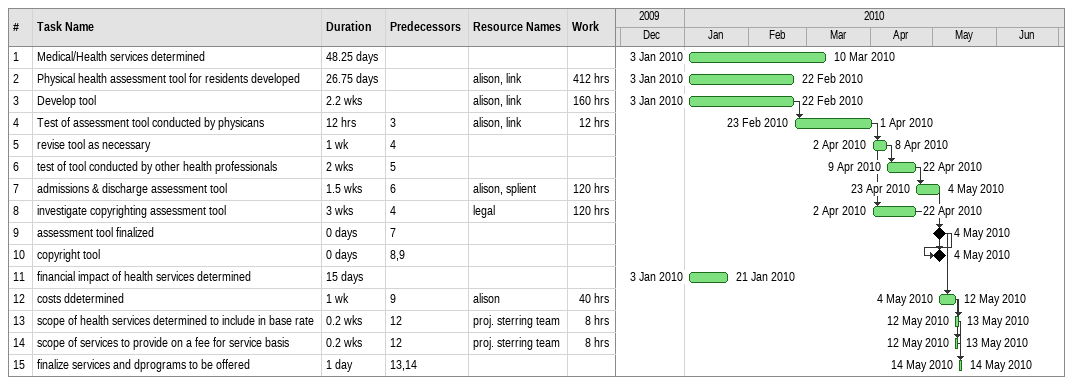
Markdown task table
| ID | Task | Duration | Start | Finish | Predecessors | Resources | Work (h) |
|---|---|---|---|---|---|---|---|
| 1 | Medical/Health services determined | 48.25d | 2010-01-03 | 2010-03-10 |  |  |  |
| 2 | Physical health assessment tool for residents developed | 26.75d | 2010-01-03 | 2010-02-22 |  | alison, link | 412 |
| 3 | Develop tool | 2.2w | 2010-01-03 | 2010-02-22 |  | alison, link | 160 |
| 4 | Test of assessment tool conducted by physicans | 12h | 2010-02-23 | 2010-04-01 | 3 | alison, link | 12 |
| 5 | revise tool as necessary | 1w | 2010-04-02 | 2010-04-08 | 4 |  |  |
| 6 | test of tool conducted by other health professionals | 2w | 2010-04-09 | 2010-04-22 | 5 |  |  |
| 7 | admissions & discharge assessment tool | 1.5w | 2010-04-23 | 2010-05-04 | 6 | alison, splient | 120 |
| 8 | investigate copyrighting assessment tool | 3w | 2010-04-02 | 2010-04-22 | 4 | legal | 120 |
| 9 | assessment tool finalized | 0d | 2010-05-04 | 2010-05-04 | 7 |  |  |
| 10 | copyright tool | 0d | 2010-05-04 | 2010-05-04 | 8, 9 |  |  |
| 11 | financial impact of health services determined | 15d | 2010-01-03 | 2010-01-21 |  |  |  |
| 12 | costs ddetermined | 1w | 2010-05-04 | 2010-05-12 | 9 | alison | 40 |
| 13 | scope of health services determined to include in base rate | 0.2w | 2010-05-12 | 2010-05-13 | 12 | proj. sterring team | 8 |
| 14 | scope of services to provide on a fee for service basis | 0.2w | 2010-05-12 | 2010-05-13 | 12 | proj. sterring team | 8 |
| 15 | finalize services and dprograms to be offered | 1d | 2010-05-14 | 2010-05-14 | 13, 14 |  |  |
